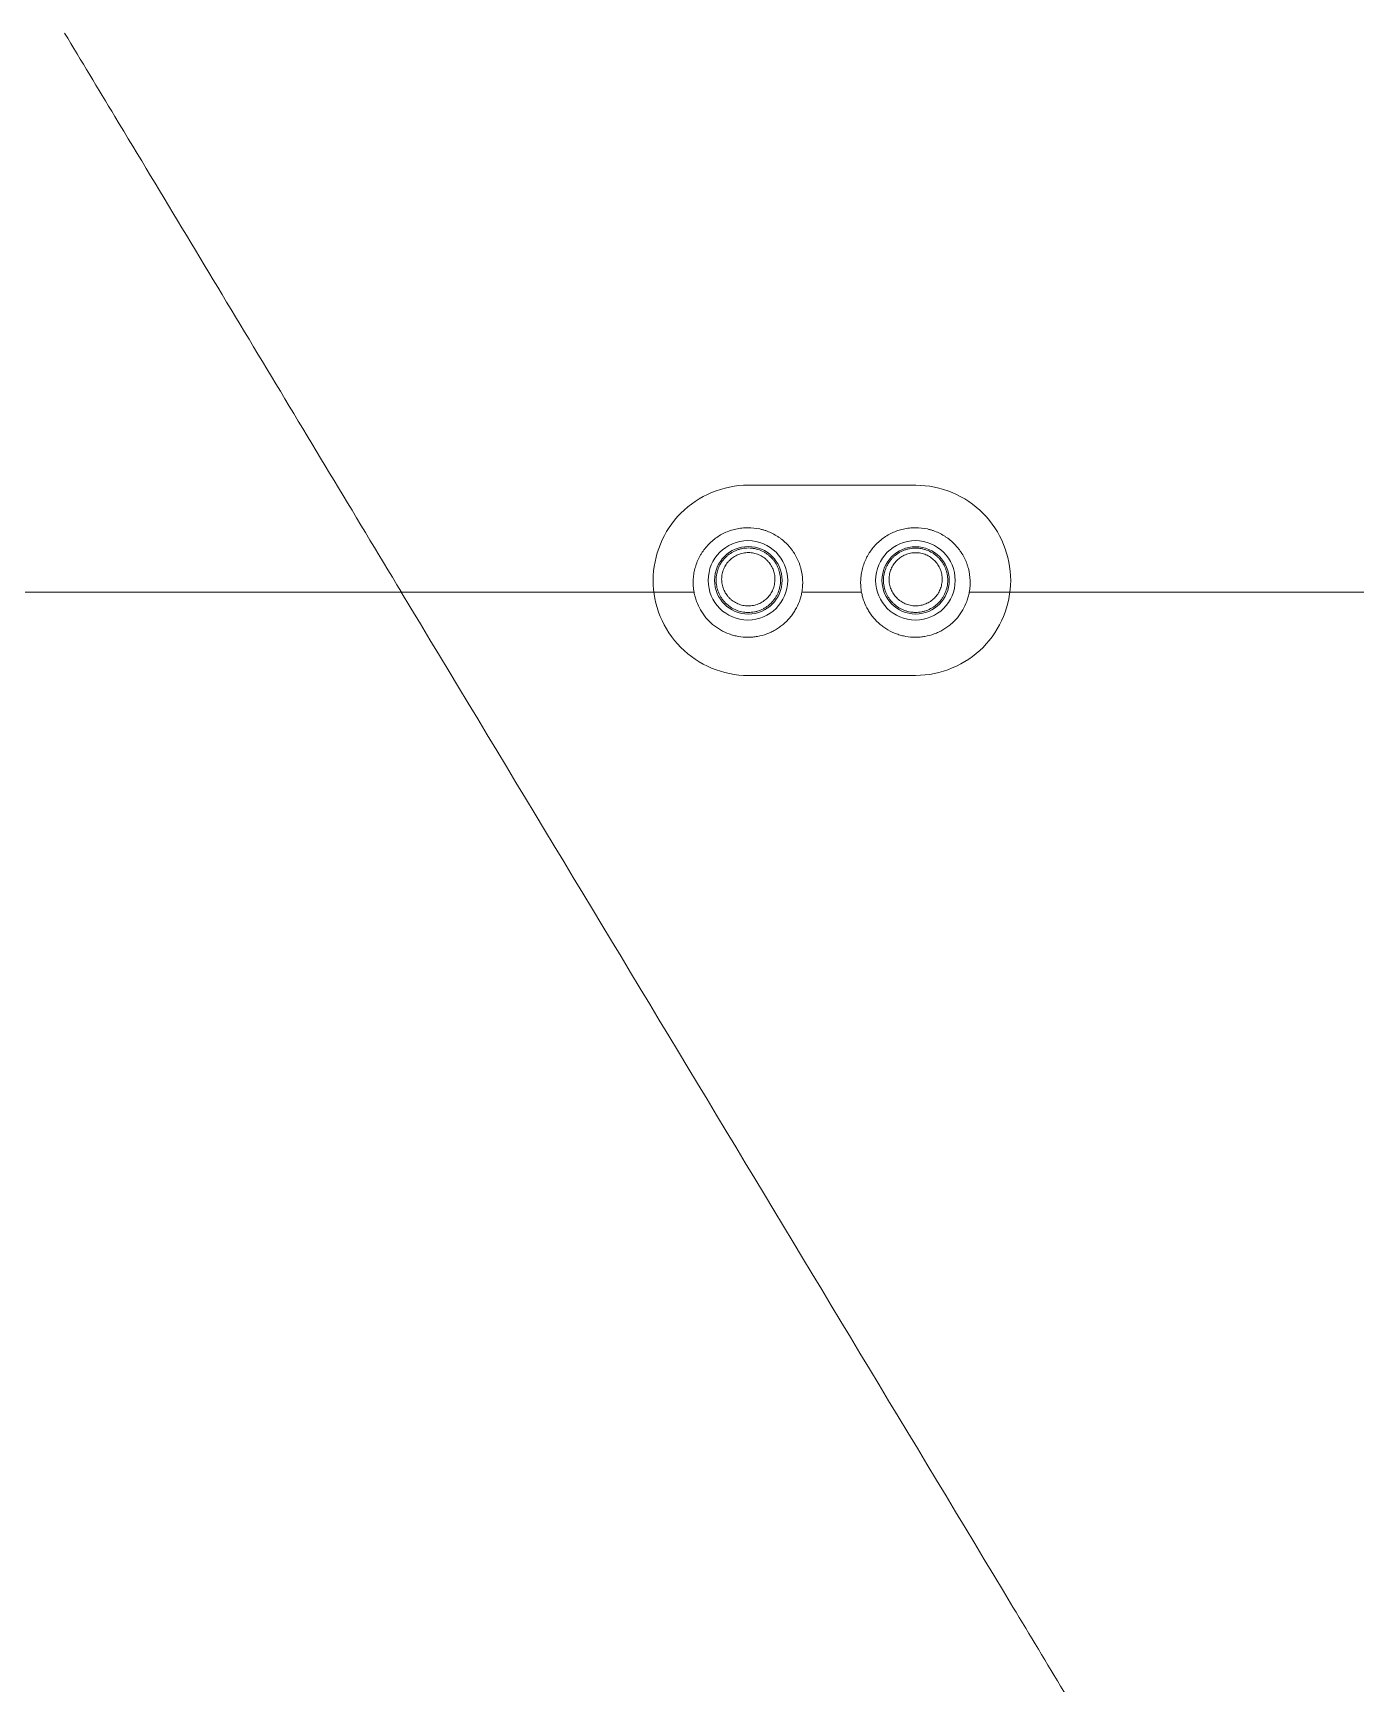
# Model space of a CAD drawing. Header units: inches. Extents: x 3778 to 56227, y -16914 to 35091.
# Drawn here: x 36295.57 to 36319.51, y -5179.18 to -5149.5 of the extents above; entities that cross this region are included whole.
import ezdxf

# ---------------------------------------------------------------- set-up
doc = ezdxf.new("R2010")
doc.units = ezdxf.units.IN
doc.header["$LTSCALE"] = 100
doc.header["$MEASUREMENT"] = 0
doc.layers.add('2-con', color=2, linetype='Continuous')
doc.layers.add('mark-B', color=2, linetype='Continuous', lineweight=20)

# ---------------------------------------------------------------- blocks, each defined once
blk = doc.blocks.new('무풍1way 일반')
at = {"layer": 'mark-B'}
for centre, radius in [((512.106, -461.376), 0.715), ((512.106, -461.376), 0.715), ((512.106, -461.376), 0.715), ((512.106, -461.376), 0.715), ((515.118, -461.376), 0.715), ((515.118, -461.376), 0.715), ((515.118, -461.376), 0.715), ((515.118, -461.376), 0.715), ((512.102, -461.376), 0.605), ((515.111, -461.377), 0.607)]:
    blk.add_circle(centre, radius, dxfattribs=at)
for points, knots in [([(506.314, -436.212), (506.506, -436.531), (507.027, -437.395), (507.762, -438.618), (508.916, -440.534), (511.576, -444.949), (515.855, -452.047), (519.52, -458.124), (521.353, -461.163)], [0, 0, 0, 0, 0.038258, 0.103777, 0.146712, 0.26836, 0.63418, 1, 1, 1, 1]), ([(506.314, -436.212), (506.506, -436.531), (507.027, -437.395), (507.762, -438.618), (508.916, -440.534), (511.576, -444.949), (515.855, -452.047), (519.52, -458.124), (521.353, -461.163)], [0, 0, 0, 0, 0.038258, 0.103777, 0.146712, 0.26836, 0.63418, 1, 1, 1, 1]), ([(512.102, -459.666), (511.647, -459.667), (511.203, -459.855), (510.575, -460.488), (510.393, -460.932), (510.392, -461.818), (510.57, -462.259), (511.205, -462.9), (511.646, -463.086), (512.101, -463.086)], [0, 0, 0, 0, 0.25, 0.25, 0.5, 0.5, 0.75, 0.75, 1, 1, 1, 1]), ([(515.11, -463.088), (515.566, -463.088), (516.011, -462.9), (516.64, -462.266), (516.823, -461.822), (516.823, -460.934), (516.645, -460.492), (516.009, -459.851), (515.567, -459.665), (515.111, -459.665)], [0, 0, 0, 0, 0.25, 0.25, 0.5, 0.5, 0.75, 0.75, 1, 1, 1, 1]), ([(513.075, -461.163), (513.072, -461.149), (513.07, -461.135), (513.063, -461.107), (513.06, -461.093), (513.049, -461.052), (513.04, -461.025), (513.011, -460.945), (512.987, -460.894), (512.951, -460.833), (512.944, -460.82), (512.928, -460.796), (512.921, -460.784), (512.896, -460.749), (512.879, -460.727), (512.824, -460.661), (512.784, -460.621), (512.718, -460.566), (512.695, -460.548), (512.648, -460.515), (512.624, -460.5), (512.55, -460.457), (512.498, -460.433), (512.417, -460.403), (512.389, -460.394), (512.334, -460.379), (512.306, -460.373), (512.221, -460.358), (512.164, -460.353), (512.092, -460.353), (512.077, -460.353), (512.048, -460.354), (512.005, -460.357), (511.963, -460.363), (511.878, -460.378), (511.823, -460.393), (511.741, -460.422), (511.714, -460.434), (511.663, -460.458), (511.612, -460.484), (511.564, -460.515), (511.529, -460.54), (511.517, -460.548), (511.494, -460.566), (511.483, -460.575), (511.428, -460.621), (511.388, -460.661), (511.333, -460.727), (511.316, -460.749), (511.291, -460.784), (511.284, -460.796), (511.268, -460.82), (511.261, -460.832), (511.225, -460.894), (511.201, -460.945), (511.172, -461.025), (511.163, -461.052), (511.148, -461.107), (511.142, -461.135), (511.137, -461.163)], [0, 0, 0, 0, 0.015625, 0.015625, 0.03125, 0.03125, 0.0625, 0.0625, 0.125, 0.125, 0.140625, 0.140625, 0.15625, 0.15625, 0.1875, 0.1875, 0.25, 0.25, 0.28125, 0.28125, 0.3125, 0.3125, 0.375, 0.375, 0.40625, 0.40625, 0.4375, 0.4375, 0.5, 0.5, 0.515625, 0.515625, 0.53125, 0.5625, 0.5625, 0.625, 0.625, 0.65625, 0.65625, 0.6875, 0.71875, 0.71875, 0.734375, 0.734375, 0.75, 0.75, 0.8125, 0.8125, 0.84375, 0.84375, 0.859375, 0.859375, 0.875, 0.875, 0.9375, 0.9375, 0.96875, 0.96875, 1, 1, 1, 1]), ([(513.075, -461.163), (513.072, -461.149), (513.07, -461.135), (513.063, -461.107), (513.06, -461.093), (513.049, -461.052), (513.04, -461.025), (513.011, -460.945), (512.987, -460.894), (512.951, -460.833), (512.944, -460.82), (512.928, -460.796), (512.921, -460.784), (512.896, -460.749), (512.879, -460.727), (512.824, -460.661), (512.784, -460.621), (512.718, -460.566), (512.695, -460.548), (512.648, -460.515), (512.624, -460.5), (512.55, -460.457), (512.498, -460.433), (512.417, -460.403), (512.389, -460.394), (512.334, -460.379), (512.306, -460.373), (512.221, -460.358), (512.164, -460.353), (512.092, -460.353), (512.077, -460.353), (512.048, -460.354), (512.005, -460.357), (511.963, -460.363), (511.878, -460.378), (511.823, -460.393), (511.741, -460.422), (511.714, -460.434), (511.663, -460.458), (511.612, -460.484), (511.564, -460.515), (511.529, -460.54), (511.517, -460.548), (511.494, -460.566), (511.483, -460.575), (511.428, -460.621), (511.388, -460.661), (511.333, -460.727), (511.316, -460.749), (511.291, -460.784), (511.284, -460.796), (511.268, -460.82), (511.261, -460.832), (511.225, -460.894), (511.201, -460.945), (511.172, -461.025), (511.163, -461.052), (511.148, -461.107), (511.142, -461.135), (511.137, -461.163)], [0, 0, 0, 0, 0.015625, 0.015625, 0.03125, 0.03125, 0.0625, 0.0625, 0.125, 0.125, 0.140625, 0.140625, 0.15625, 0.15625, 0.1875, 0.1875, 0.25, 0.25, 0.28125, 0.28125, 0.3125, 0.3125, 0.375, 0.375, 0.40625, 0.40625, 0.4375, 0.4375, 0.5, 0.5, 0.515625, 0.515625, 0.53125, 0.5625, 0.5625, 0.625, 0.625, 0.65625, 0.65625, 0.6875, 0.71875, 0.71875, 0.734375, 0.734375, 0.75, 0.75, 0.8125, 0.8125, 0.84375, 0.84375, 0.859375, 0.859375, 0.875, 0.875, 0.9375, 0.9375, 0.96875, 0.96875, 1, 1, 1, 1]), ([(516.087, -461.163), (516.085, -461.149), (516.082, -461.135), (516.076, -461.107), (516.072, -461.093), (516.061, -461.052), (516.052, -461.025), (516.023, -460.945), (515.999, -460.894), (515.964, -460.833), (515.956, -460.82), (515.941, -460.796), (515.933, -460.784), (515.908, -460.749), (515.891, -460.727), (515.836, -460.661), (515.796, -460.621), (515.731, -460.566), (515.708, -460.548), (515.661, -460.515), (515.636, -460.5), (515.562, -460.457), (515.511, -460.433), (515.43, -460.403), (515.402, -460.394), (515.346, -460.379), (515.318, -460.373), (515.234, -460.358), (515.177, -460.353), (515.104, -460.353), (515.09, -460.353), (515.061, -460.354), (515.018, -460.357), (514.975, -460.363), (514.89, -460.378), (514.835, -460.393), (514.754, -460.422), (514.727, -460.434), (514.675, -460.458), (514.624, -460.484), (514.576, -460.515), (514.541, -460.54), (514.53, -460.548), (514.507, -460.566), (514.496, -460.575), (514.441, -460.621), (514.4, -460.661), (514.346, -460.727), (514.328, -460.749), (514.304, -460.784), (514.296, -460.796), (514.281, -460.82), (514.273, -460.832), (514.237, -460.894), (514.213, -460.945), (514.184, -461.025), (514.176, -461.052), (514.161, -461.107), (514.154, -461.135), (514.149, -461.163)], [0, 0, 0, 0, 0.015625, 0.015625, 0.03125, 0.03125, 0.0625, 0.0625, 0.125, 0.125, 0.140625, 0.140625, 0.15625, 0.15625, 0.1875, 0.1875, 0.25, 0.25, 0.28125, 0.28125, 0.3125, 0.3125, 0.375, 0.375, 0.40625, 0.40625, 0.4375, 0.4375, 0.5, 0.5, 0.515625, 0.515625, 0.53125, 0.5625, 0.5625, 0.625, 0.625, 0.65625, 0.65625, 0.6875, 0.71875, 0.71875, 0.734375, 0.734375, 0.75, 0.75, 0.8125, 0.8125, 0.84375, 0.84375, 0.859375, 0.859375, 0.875, 0.875, 0.9375, 0.9375, 0.96875, 0.96875, 1, 1, 1, 1]), ([(516.087, -461.163), (516.085, -461.149), (516.082, -461.135), (516.076, -461.107), (516.072, -461.093), (516.061, -461.052), (516.052, -461.025), (516.023, -460.945), (515.999, -460.894), (515.964, -460.833), (515.956, -460.82), (515.941, -460.796), (515.933, -460.784), (515.908, -460.749), (515.891, -460.727), (515.836, -460.661), (515.796, -460.621), (515.731, -460.566), (515.708, -460.548), (515.661, -460.515), (515.636, -460.5), (515.562, -460.457), (515.511, -460.433), (515.43, -460.403), (515.402, -460.394), (515.346, -460.379), (515.318, -460.373), (515.234, -460.358), (515.177, -460.353), (515.104, -460.353), (515.09, -460.353), (515.061, -460.354), (515.018, -460.357), (514.975, -460.363), (514.89, -460.378), (514.835, -460.393), (514.754, -460.422), (514.727, -460.434), (514.675, -460.458), (514.624, -460.484), (514.576, -460.515), (514.541, -460.54), (514.53, -460.548), (514.507, -460.566), (514.496, -460.575), (514.441, -460.621), (514.4, -460.661), (514.346, -460.727), (514.328, -460.749), (514.304, -460.784), (514.296, -460.796), (514.281, -460.82), (514.273, -460.832), (514.237, -460.894), (514.213, -460.945), (514.184, -461.025), (514.176, -461.052), (514.161, -461.107), (514.154, -461.135), (514.149, -461.163)], [0, 0, 0, 0, 0.015625, 0.015625, 0.03125, 0.03125, 0.0625, 0.0625, 0.125, 0.125, 0.140625, 0.140625, 0.15625, 0.15625, 0.1875, 0.1875, 0.25, 0.25, 0.28125, 0.28125, 0.3125, 0.3125, 0.375, 0.375, 0.40625, 0.40625, 0.4375, 0.4375, 0.5, 0.5, 0.515625, 0.515625, 0.53125, 0.5625, 0.5625, 0.625, 0.625, 0.65625, 0.65625, 0.6875, 0.71875, 0.71875, 0.734375, 0.734375, 0.75, 0.75, 0.8125, 0.8125, 0.84375, 0.84375, 0.859375, 0.859375, 0.875, 0.875, 0.9375, 0.9375, 0.96875, 0.96875, 1, 1, 1, 1]), ([(511.653, -461.741), (511.629, -461.711), (511.608, -461.68), (511.582, -461.63), (511.574, -461.612), (511.56, -461.577), (511.553, -461.559), (511.537, -461.505), (511.53, -461.469), (511.525, -461.412), (511.524, -461.393), (511.524, -461.356), (511.525, -461.337), (511.531, -461.281), (511.539, -461.244), (511.561, -461.172), (511.576, -461.137), (511.602, -461.087), (511.612, -461.071), (511.633, -461.04), (511.644, -461.024), (511.681, -460.981), (511.707, -460.954), (511.751, -460.918), (511.766, -460.907), (511.798, -460.886), (511.815, -460.876), (511.865, -460.849), (511.9, -460.835), (511.954, -460.819), (511.973, -460.814), (512.01, -460.807), (512.048, -460.801), (512.086, -460.8), (512.114, -460.8), (512.124, -460.8), (512.143, -460.801), (512.153, -460.802), (512.2, -460.807), (512.237, -460.814), (512.291, -460.831), (512.309, -460.838), (512.336, -460.849), (512.344, -460.853), (512.362, -460.861), (512.37, -460.865), (512.412, -460.888), (512.443, -460.909), (512.487, -460.946), (512.501, -460.959), (512.527, -460.986), (512.54, -461), (512.564, -461.029), (512.575, -461.045), (512.596, -461.076), (512.606, -461.093), (512.632, -461.143), (512.646, -461.177), (512.662, -461.232), (512.666, -461.25), (512.673, -461.287), (512.679, -461.324), (512.68, -461.362), (512.68, -461.399), (512.679, -461.418), (512.673, -461.475), (512.666, -461.511), (512.649, -461.565), (512.643, -461.583), (512.628, -461.618), (512.62, -461.635), (512.593, -461.685), (512.572, -461.716), (512.536, -461.76), (512.523, -461.774), (512.497, -461.801), (512.483, -461.813), (512.439, -461.849), (512.407, -461.87), (512.357, -461.897), (512.339, -461.905), (512.304, -461.92), (512.269, -461.932), (512.232, -461.941), (512.194, -461.949), (512.175, -461.951), (512.118, -461.957), (512.081, -461.956), (512.033, -461.952), (512.024, -461.95), (512.005, -461.947), (511.996, -461.946), (511.967, -461.94), (511.949, -461.935), (511.895, -461.918), (511.86, -461.904), (511.818, -461.881), (511.81, -461.876), (511.793, -461.866), (511.769, -461.851), (511.732, -461.822), (511.704, -461.797), (511.677, -461.77), (511.665, -461.756), (511.653, -461.741)], [0, 0, 0, 0, 0.03125, 0.03125, 0.046875, 0.046875, 0.0625, 0.0625, 0.09375, 0.09375, 0.109375, 0.109375, 0.125, 0.125, 0.15625, 0.15625, 0.1875, 0.1875, 0.203125, 0.203125, 0.21875, 0.21875, 0.25, 0.25, 0.265625, 0.265625, 0.28125, 0.28125, 0.3125, 0.3125, 0.328125, 0.328125, 0.34375, 0.359375, 0.359375, 0.367187, 0.367187, 0.375, 0.375, 0.40625, 0.40625, 0.421875, 0.421875, 0.429687, 0.429687, 0.4375, 0.4375, 0.46875, 0.46875, 0.484375, 0.484375, 0.5, 0.5, 0.515625, 0.515625, 0.53125, 0.53125, 0.5625, 0.5625, 0.578125, 0.578125, 0.59375, 0.609375, 0.609375, 0.625, 0.625, 0.65625, 0.65625, 0.671875, 0.671875, 0.6875, 0.6875, 0.71875, 0.71875, 0.734375, 0.734375, 0.75, 0.75, 0.78125, 0.78125, 0.796875, 0.796875, 0.8125, 0.828125, 0.828125, 0.84375, 0.84375, 0.875, 0.875, 0.882812, 0.882812, 0.890625, 0.890625, 0.90625, 0.90625, 0.9375, 0.9375, 0.945312, 0.945312, 0.953125, 0.96875, 0.984375, 0.984375, 1, 1, 1, 1]), ([(511.731, -461.696), (511.741, -461.708), (511.751, -461.72), (511.773, -461.742), (511.796, -461.763), (511.821, -461.782), (511.847, -461.8), (511.86, -461.808), (511.902, -461.83), (511.931, -461.843), (511.976, -461.857), (511.991, -461.861), (512.022, -461.867), (512.038, -461.869), (512.085, -461.874), (512.116, -461.874), (512.163, -461.87), (512.179, -461.867), (512.21, -461.861), (512.241, -461.854), (512.27, -461.843), (512.299, -461.831), (512.313, -461.825), (512.355, -461.802), (512.381, -461.785), (512.417, -461.755), (512.429, -461.745), (512.451, -461.722), (512.462, -461.711), (512.491, -461.675), (512.509, -461.649), (512.531, -461.608), (512.537, -461.594), (512.549, -461.565), (512.555, -461.55), (512.568, -461.506), (512.574, -461.475), (512.579, -461.429), (512.58, -461.413), (512.58, -461.382), (512.579, -461.351), (512.574, -461.321), (512.568, -461.29), (512.565, -461.275), (512.551, -461.23), (512.54, -461.201), (512.518, -461.16), (512.51, -461.147), (512.493, -461.121), (512.484, -461.108), (512.464, -461.084), (512.454, -461.072), (512.432, -461.049), (512.42, -461.039), (512.384, -461.009), (512.358, -460.991), (512.317, -460.969), (512.303, -460.962), (512.273, -460.949), (512.259, -460.944), (512.214, -460.93), (512.183, -460.924), (512.136, -460.919), (512.12, -460.918), (512.088, -460.918), (512.057, -460.919), (512.026, -460.924), (511.995, -460.93), (511.979, -460.934), (511.934, -460.947), (511.905, -460.959), (511.864, -460.982), (511.85, -460.99), (511.824, -461.007), (511.811, -461.017), (511.775, -461.046), (511.753, -461.068), (511.723, -461.105), (511.714, -461.117), (511.697, -461.143), (511.689, -461.157), (511.667, -461.197), (511.655, -461.226), (511.636, -461.286), (511.63, -461.316), (511.626, -461.362), (511.625, -461.378), (511.625, -461.409), (511.625, -461.425), (511.63, -461.471), (511.636, -461.501), (511.649, -461.546), (511.654, -461.561), (511.666, -461.59), (511.672, -461.604), (511.694, -461.645), (511.711, -461.671), (511.731, -461.696)], [0, 0, 0, 0, 0.015625, 0.015625, 0.03125, 0.046875, 0.046875, 0.0625, 0.0625, 0.09375, 0.09375, 0.109375, 0.109375, 0.125, 0.125, 0.15625, 0.15625, 0.171875, 0.171875, 0.1875, 0.203125, 0.203125, 0.21875, 0.21875, 0.25, 0.25, 0.265625, 0.265625, 0.28125, 0.28125, 0.3125, 0.3125, 0.328125, 0.328125, 0.34375, 0.34375, 0.375, 0.375, 0.390625, 0.390625, 0.40625, 0.421875, 0.421875, 0.4375, 0.4375, 0.46875, 0.46875, 0.484375, 0.484375, 0.5, 0.5, 0.515625, 0.515625, 0.53125, 0.53125, 0.5625, 0.5625, 0.578125, 0.578125, 0.59375, 0.59375, 0.625, 0.625, 0.640625, 0.640625, 0.65625, 0.671875, 0.671875, 0.6875, 0.6875, 0.71875, 0.71875, 0.734375, 0.734375, 0.75, 0.75, 0.78125, 0.78125, 0.796875, 0.796875, 0.8125, 0.8125, 0.84375, 0.84375, 0.875, 0.875, 0.890625, 0.890625, 0.90625, 0.90625, 0.9375, 0.9375, 0.953125, 0.953125, 0.96875, 0.96875, 1, 1, 1, 1]), ([(514.66, -461.742), (514.636, -461.712), (514.616, -461.681), (514.589, -461.63), (514.581, -461.613), (514.567, -461.578), (514.561, -461.56), (514.545, -461.506), (514.538, -461.469), (514.533, -461.412), (514.532, -461.393), (514.532, -461.355), (514.533, -461.337), (514.539, -461.281), (514.546, -461.244), (514.569, -461.171), (514.583, -461.136), (514.61, -461.087), (514.62, -461.07), (514.641, -461.039), (514.653, -461.024), (514.689, -460.98), (514.716, -460.953), (514.76, -460.917), (514.775, -460.906), (514.807, -460.885), (514.823, -460.875), (514.874, -460.848), (514.909, -460.834), (514.964, -460.817), (514.982, -460.813), (515.02, -460.806), (515.058, -460.8), (515.096, -460.798), (515.124, -460.799), (515.134, -460.799), (515.153, -460.8), (515.162, -460.801), (515.21, -460.806), (515.247, -460.813), (515.302, -460.83), (515.32, -460.837), (515.346, -460.848), (515.355, -460.852), (515.372, -460.86), (515.381, -460.865), (515.422, -460.887), (515.454, -460.909), (515.497, -460.945), (515.512, -460.958), (515.538, -460.986), (515.551, -461), (515.575, -461.029), (515.586, -461.045), (515.607, -461.077), (515.616, -461.093), (515.643, -461.143), (515.657, -461.178), (515.673, -461.233), (515.677, -461.251), (515.684, -461.288), (515.69, -461.325), (515.691, -461.363), (515.691, -461.401), (515.69, -461.42), (515.684, -461.476), (515.676, -461.513), (515.66, -461.567), (515.653, -461.585), (515.639, -461.62), (515.63, -461.637), (515.604, -461.687), (515.583, -461.718), (515.546, -461.762), (515.533, -461.776), (515.506, -461.803), (515.492, -461.815), (515.448, -461.851), (515.417, -461.872), (515.366, -461.899), (515.349, -461.907), (515.314, -461.922), (515.278, -461.934), (515.241, -461.943), (515.203, -461.951), (515.184, -461.954), (515.127, -461.959), (515.089, -461.959), (515.042, -461.954), (515.032, -461.952), (515.013, -461.95), (515.004, -461.948), (514.976, -461.942), (514.957, -461.937), (514.903, -461.92), (514.868, -461.906), (514.826, -461.883), (514.818, -461.878), (514.801, -461.868), (514.777, -461.852), (514.739, -461.824), (514.712, -461.798), (514.685, -461.771), (514.672, -461.757), (514.66, -461.742)], [0, 0, 0, 0, 0.03125, 0.03125, 0.046875, 0.046875, 0.0625, 0.0625, 0.09375, 0.09375, 0.109375, 0.109375, 0.125, 0.125, 0.15625, 0.15625, 0.1875, 0.1875, 0.203125, 0.203125, 0.21875, 0.21875, 0.25, 0.25, 0.265625, 0.265625, 0.28125, 0.28125, 0.3125, 0.3125, 0.328125, 0.328125, 0.34375, 0.359375, 0.359375, 0.367188, 0.367188, 0.375, 0.375, 0.40625, 0.40625, 0.421875, 0.421875, 0.429688, 0.429688, 0.4375, 0.4375, 0.46875, 0.46875, 0.484375, 0.484375, 0.5, 0.5, 0.515625, 0.515625, 0.53125, 0.53125, 0.5625, 0.5625, 0.578125, 0.578125, 0.59375, 0.609375, 0.609375, 0.625, 0.625, 0.65625, 0.65625, 0.671875, 0.671875, 0.6875, 0.6875, 0.71875, 0.71875, 0.734375, 0.734375, 0.75, 0.75, 0.78125, 0.78125, 0.796875, 0.796875, 0.8125, 0.828125, 0.828125, 0.84375, 0.84375, 0.875, 0.875, 0.882813, 0.882813, 0.890625, 0.890625, 0.90625, 0.90625, 0.9375, 0.9375, 0.945313, 0.945313, 0.953125, 0.96875, 0.984375, 0.984375, 1, 1, 1, 1]), ([(514.738, -461.697), (514.748, -461.709), (514.759, -461.721), (514.781, -461.743), (514.804, -461.765), (514.829, -461.784), (514.855, -461.801), (514.868, -461.81), (514.91, -461.832), (514.939, -461.845), (514.984, -461.859), (514.999, -461.863), (515.031, -461.869), (515.046, -461.871), (515.093, -461.876), (515.125, -461.876), (515.172, -461.872), (515.188, -461.87), (515.219, -461.864), (515.25, -461.856), (515.279, -461.845), (515.308, -461.833), (515.323, -461.827), (515.365, -461.804), (515.391, -461.787), (515.427, -461.757), (515.439, -461.747), (515.461, -461.724), (515.472, -461.713), (515.502, -461.676), (515.519, -461.651), (515.541, -461.609), (515.548, -461.595), (515.56, -461.566), (515.565, -461.552), (515.579, -461.507), (515.585, -461.477), (515.59, -461.43), (515.591, -461.414), (515.591, -461.383), (515.589, -461.352), (515.585, -461.321), (515.579, -461.291), (515.576, -461.276), (515.562, -461.231), (515.551, -461.202), (515.529, -461.16), (515.521, -461.147), (515.504, -461.121), (515.495, -461.108), (515.475, -461.083), (515.464, -461.072), (515.442, -461.049), (515.431, -461.038), (515.394, -461.008), (515.369, -460.99), (515.327, -460.968), (515.313, -460.961), (515.284, -460.949), (515.269, -460.943), (515.224, -460.929), (515.193, -460.923), (515.145, -460.918), (515.129, -460.917), (515.098, -460.917), (515.066, -460.918), (515.035, -460.923), (515.004, -460.929), (514.989, -460.933), (514.943, -460.946), (514.914, -460.958), (514.872, -460.98), (514.859, -460.989), (514.832, -461.006), (514.82, -461.016), (514.783, -461.045), (514.761, -461.067), (514.731, -461.104), (514.722, -461.116), (514.705, -461.143), (514.697, -461.156), (514.675, -461.197), (514.663, -461.226), (514.644, -461.286), (514.638, -461.316), (514.633, -461.362), (514.632, -461.378), (514.632, -461.409), (514.633, -461.425), (514.637, -461.471), (514.643, -461.502), (514.656, -461.547), (514.661, -461.561), (514.673, -461.59), (514.68, -461.605), (514.701, -461.646), (514.718, -461.672), (514.738, -461.697)], [0, 0, 0, 0, 0.015625, 0.015625, 0.03125, 0.046875, 0.046875, 0.0625, 0.0625, 0.09375, 0.09375, 0.109375, 0.109375, 0.125, 0.125, 0.15625, 0.15625, 0.171875, 0.171875, 0.1875, 0.203125, 0.203125, 0.21875, 0.21875, 0.25, 0.25, 0.265625, 0.265625, 0.28125, 0.28125, 0.3125, 0.3125, 0.328125, 0.328125, 0.34375, 0.34375, 0.375, 0.375, 0.390625, 0.390625, 0.40625, 0.421875, 0.421875, 0.4375, 0.4375, 0.46875, 0.46875, 0.484375, 0.484375, 0.5, 0.5, 0.515625, 0.515625, 0.53125, 0.53125, 0.5625, 0.5625, 0.578125, 0.578125, 0.59375, 0.59375, 0.625, 0.625, 0.640625, 0.640625, 0.65625, 0.671875, 0.671875, 0.6875, 0.6875, 0.71875, 0.71875, 0.734375, 0.734375, 0.75, 0.75, 0.78125, 0.78125, 0.796875, 0.796875, 0.8125, 0.8125, 0.84375, 0.84375, 0.875, 0.875, 0.890625, 0.890625, 0.90625, 0.90625, 0.9375, 0.9375, 0.953125, 0.953125, 0.96875, 0.96875, 1, 1, 1, 1]), ([(511.137, -461.163), (511.134, -461.18), (511.131, -461.198), (511.127, -461.233), (511.125, -461.251), (511.121, -461.305), (511.121, -461.341), (511.125, -461.447), (511.135, -461.517), (511.158, -461.604), (511.163, -461.622), (511.174, -461.656), (511.179, -461.673), (511.198, -461.723), (511.227, -461.788), (511.263, -461.849), (511.293, -461.895), (511.303, -461.909), (511.325, -461.938), (511.336, -461.952), (511.393, -462.021), (511.444, -462.071), (511.515, -462.127), (511.53, -462.138), (511.56, -462.158), (511.575, -462.168), (511.621, -462.196), (511.684, -462.231), (511.751, -462.258), (511.803, -462.276), (511.82, -462.281), (511.855, -462.291), (511.873, -462.296), (511.961, -462.315), (512.033, -462.323), (512.142, -462.323), (512.178, -462.321), (512.25, -462.313), (512.322, -462.301), (512.391, -462.282), (512.46, -462.258), (512.494, -462.245), (512.592, -462.198), (512.653, -462.161), (512.738, -462.094), (512.766, -462.07), (512.818, -462.02), (512.866, -461.967), (512.909, -461.91), (512.938, -461.865), (512.948, -461.85), (512.966, -461.818), (512.975, -461.803), (513.015, -461.723), (513.041, -461.656), (513.063, -461.57), (513.067, -461.553), (513.074, -461.517), (513.078, -461.5), (513.085, -461.447), (513.092, -461.376), (513.091, -461.305), (513.087, -461.252), (513.085, -461.234), (513.081, -461.198), (513.078, -461.18), (513.075, -461.163)], [0, 0, 0, 0, 0.015625, 0.015625, 0.03125, 0.03125, 0.0625, 0.0625, 0.125, 0.125, 0.140625, 0.140625, 0.15625, 0.15625, 0.1875, 0.21875, 0.21875, 0.234375, 0.234375, 0.25, 0.25, 0.3125, 0.3125, 0.328125, 0.328125, 0.34375, 0.34375, 0.375, 0.40625, 0.40625, 0.421875, 0.421875, 0.4375, 0.4375, 0.5, 0.5, 0.53125, 0.53125, 0.5625, 0.59375, 0.59375, 0.625, 0.625, 0.6875, 0.6875, 0.71875, 0.71875, 0.75, 0.78125, 0.78125, 0.796875, 0.796875, 0.8125, 0.8125, 0.875, 0.875, 0.890625, 0.890625, 0.90625, 0.90625, 0.9375, 0.96875, 0.96875, 0.984375, 0.984375, 1, 1, 1, 1]), ([(511.137, -461.163), (511.134, -461.18), (511.131, -461.198), (511.127, -461.233), (511.125, -461.251), (511.121, -461.305), (511.121, -461.341), (511.125, -461.447), (511.135, -461.517), (511.158, -461.604), (511.163, -461.622), (511.174, -461.656), (511.179, -461.673), (511.198, -461.723), (511.227, -461.788), (511.263, -461.849), (511.293, -461.895), (511.303, -461.909), (511.325, -461.938), (511.336, -461.952), (511.393, -462.021), (511.444, -462.071), (511.515, -462.127), (511.53, -462.138), (511.56, -462.158), (511.575, -462.168), (511.621, -462.196), (511.684, -462.231), (511.751, -462.258), (511.803, -462.276), (511.82, -462.281), (511.855, -462.291), (511.873, -462.296), (511.961, -462.315), (512.033, -462.323), (512.142, -462.323), (512.178, -462.321), (512.25, -462.313), (512.322, -462.301), (512.391, -462.282), (512.46, -462.258), (512.494, -462.245), (512.592, -462.198), (512.653, -462.161), (512.738, -462.094), (512.766, -462.07), (512.818, -462.02), (512.866, -461.967), (512.909, -461.91), (512.938, -461.865), (512.948, -461.85), (512.966, -461.818), (512.975, -461.803), (513.015, -461.723), (513.041, -461.656), (513.063, -461.57), (513.067, -461.553), (513.074, -461.517), (513.078, -461.5), (513.085, -461.447), (513.092, -461.376), (513.091, -461.305), (513.087, -461.252), (513.085, -461.234), (513.081, -461.198), (513.078, -461.18), (513.075, -461.163)], [0, 0, 0, 0, 0.015625, 0.015625, 0.03125, 0.03125, 0.0625, 0.0625, 0.125, 0.125, 0.140625, 0.140625, 0.15625, 0.15625, 0.1875, 0.21875, 0.21875, 0.234375, 0.234375, 0.25, 0.25, 0.3125, 0.3125, 0.328125, 0.328125, 0.34375, 0.34375, 0.375, 0.40625, 0.40625, 0.421875, 0.421875, 0.4375, 0.4375, 0.5, 0.5, 0.53125, 0.53125, 0.5625, 0.59375, 0.59375, 0.625, 0.625, 0.6875, 0.6875, 0.71875, 0.71875, 0.75, 0.78125, 0.78125, 0.796875, 0.796875, 0.8125, 0.8125, 0.875, 0.875, 0.890625, 0.890625, 0.90625, 0.90625, 0.9375, 0.96875, 0.96875, 0.984375, 0.984375, 1, 1, 1, 1]), ([(514.149, -461.163), (514.146, -461.18), (514.143, -461.198), (514.139, -461.233), (514.137, -461.251), (514.133, -461.305), (514.133, -461.341), (514.137, -461.447), (514.147, -461.517), (514.17, -461.604), (514.175, -461.622), (514.186, -461.656), (514.192, -461.673), (514.211, -461.723), (514.24, -461.788), (514.276, -461.849), (514.305, -461.895), (514.316, -461.909), (514.337, -461.938), (514.348, -461.952), (514.405, -462.021), (514.457, -462.071), (514.528, -462.127), (514.542, -462.138), (514.572, -462.158), (514.587, -462.168), (514.634, -462.196), (514.697, -462.231), (514.764, -462.258), (514.815, -462.276), (514.832, -462.281), (514.867, -462.291), (514.885, -462.296), (514.973, -462.315), (515.045, -462.323), (515.154, -462.323), (515.191, -462.321), (515.263, -462.313), (515.334, -462.301), (515.404, -462.282), (515.472, -462.258), (515.506, -462.245), (515.604, -462.198), (515.665, -462.161), (515.751, -462.094), (515.778, -462.07), (515.83, -462.02), (515.879, -461.967), (515.921, -461.91), (515.951, -461.865), (515.96, -461.85), (515.978, -461.818), (515.987, -461.803), (516.028, -461.723), (516.053, -461.656), (516.076, -461.57), (516.08, -461.553), (516.087, -461.517), (516.09, -461.5), (516.098, -461.447), (516.104, -461.376), (516.103, -461.305), (516.099, -461.252), (516.098, -461.234), (516.093, -461.198), (516.091, -461.18), (516.087, -461.163)], [0, 0, 0, 0, 0.015625, 0.015625, 0.03125, 0.03125, 0.0625, 0.0625, 0.125, 0.125, 0.140625, 0.140625, 0.15625, 0.15625, 0.1875, 0.21875, 0.21875, 0.234375, 0.234375, 0.25, 0.25, 0.3125, 0.3125, 0.328125, 0.328125, 0.34375, 0.34375, 0.375, 0.40625, 0.40625, 0.421875, 0.421875, 0.4375, 0.4375, 0.5, 0.5, 0.53125, 0.53125, 0.5625, 0.59375, 0.59375, 0.625, 0.625, 0.6875, 0.6875, 0.71875, 0.71875, 0.75, 0.78125, 0.78125, 0.796875, 0.796875, 0.8125, 0.8125, 0.875, 0.875, 0.890625, 0.890625, 0.90625, 0.90625, 0.9375, 0.96875, 0.96875, 0.984375, 0.984375, 1, 1, 1, 1]), ([(514.149, -461.163), (514.146, -461.18), (514.143, -461.198), (514.139, -461.233), (514.137, -461.251), (514.133, -461.305), (514.133, -461.341), (514.137, -461.447), (514.147, -461.517), (514.17, -461.604), (514.175, -461.622), (514.186, -461.656), (514.192, -461.673), (514.211, -461.723), (514.24, -461.788), (514.276, -461.849), (514.305, -461.895), (514.316, -461.909), (514.337, -461.938), (514.348, -461.952), (514.405, -462.021), (514.457, -462.071), (514.528, -462.127), (514.542, -462.138), (514.572, -462.158), (514.587, -462.168), (514.634, -462.196), (514.697, -462.231), (514.764, -462.258), (514.815, -462.276), (514.832, -462.281), (514.867, -462.291), (514.885, -462.296), (514.973, -462.315), (515.045, -462.323), (515.154, -462.323), (515.191, -462.321), (515.263, -462.313), (515.334, -462.301), (515.404, -462.282), (515.472, -462.258), (515.506, -462.245), (515.604, -462.198), (515.665, -462.161), (515.751, -462.094), (515.778, -462.07), (515.83, -462.02), (515.879, -461.967), (515.921, -461.91), (515.951, -461.865), (515.96, -461.85), (515.978, -461.818), (515.987, -461.803), (516.028, -461.723), (516.053, -461.656), (516.076, -461.57), (516.08, -461.553), (516.087, -461.517), (516.09, -461.5), (516.098, -461.447), (516.104, -461.376), (516.103, -461.305), (516.099, -461.252), (516.098, -461.234), (516.093, -461.198), (516.091, -461.18), (516.087, -461.163)], [0, 0, 0, 0, 0.015625, 0.015625, 0.03125, 0.03125, 0.0625, 0.0625, 0.125, 0.125, 0.140625, 0.140625, 0.15625, 0.15625, 0.1875, 0.21875, 0.21875, 0.234375, 0.234375, 0.25, 0.25, 0.3125, 0.3125, 0.328125, 0.328125, 0.34375, 0.34375, 0.375, 0.40625, 0.40625, 0.421875, 0.421875, 0.4375, 0.4375, 0.5, 0.5, 0.53125, 0.53125, 0.5625, 0.59375, 0.59375, 0.625, 0.625, 0.6875, 0.6875, 0.71875, 0.71875, 0.75, 0.78125, 0.78125, 0.796875, 0.796875, 0.8125, 0.8125, 0.875, 0.875, 0.890625, 0.890625, 0.90625, 0.90625, 0.9375, 0.96875, 0.96875, 0.984375, 0.984375, 1, 1, 1, 1]), ([(521.352, -461.163), (522.213, -462.591), (523.072, -464.018), (524.789, -466.87), (525.647, -468.295), (526.505, -469.717)], [0, 0, 0, 0, 0.5, 0.5, 1, 1, 1, 1]), ([(521.352, -461.163), (522.213, -462.591), (523.072, -464.018), (524.789, -466.87), (525.647, -468.295), (526.505, -469.717)], [0, 0, 0, 0, 0.5, 0.5, 1, 1, 1, 1])]:
    blk.add_open_spline(points, degree=3, knots=knots, dxfattribs=at)
for points in [[(515.111, -459.665), (514.108, -459.666), (513.105, -459.666), (512.102, -459.666)], [(504.038, -461.163), (505.042, -461.163), (506.046, -461.163), (507.05, -461.163)], [(504.038, -461.163), (505.042, -461.163), (506.046, -461.163), (507.05, -461.163)], [(507.05, -461.163), (508.412, -461.163), (509.775, -461.163), (511.137, -461.163)], [(507.05, -461.163), (508.412, -461.163), (509.775, -461.163), (511.137, -461.163)], [(513.075, -461.163), (513.433, -461.163), (513.791, -461.163), (514.149, -461.163)], [(513.075, -461.163), (513.433, -461.163), (513.791, -461.163), (514.149, -461.163)], [(516.087, -461.163), (517.091, -461.163), (518.096, -461.163), (519.1, -461.163)], [(516.087, -461.163), (517.091, -461.163), (518.096, -461.163), (519.1, -461.163)], [(519.1, -461.163), (519.851, -461.163), (520.602, -461.163), (521.353, -461.163)], [(519.1, -461.163), (519.851, -461.163), (520.602, -461.163), (521.353, -461.163)], [(529.21, -461.163), (526.591, -461.163), (523.971, -461.163), (521.352, -461.163)], [(529.21, -461.163), (526.591, -461.163), (523.971, -461.163), (521.352, -461.163)], [(512.101, -463.086), (513.104, -463.087), (514.107, -463.087), (515.11, -463.088)], [(526.505, -469.717), (526.806, -470.218), (527.108, -470.718), (527.41, -471.217)], [(526.505, -469.717), (526.806, -470.218), (527.108, -470.718), (527.41, -471.217)]]:
    blk.add_open_spline(points, degree=3, dxfattribs=at)
blk = doc.blocks.new('dpdjzjs')
at = {"layer": 'mark-B', "rotation": 180}
blk.add_blockref('무풍1way 일반', (172794.415, 96209.727), dxfattribs=at)

msp = doc.modelspace()

# ---------------------------------------------------------------- block references
at = {"layer": '2-con'}
msp.add_blockref('dpdjzjs', (-135970.865, -101830.442), dxfattribs=at)

doc.saveas('drawing.dxf')
